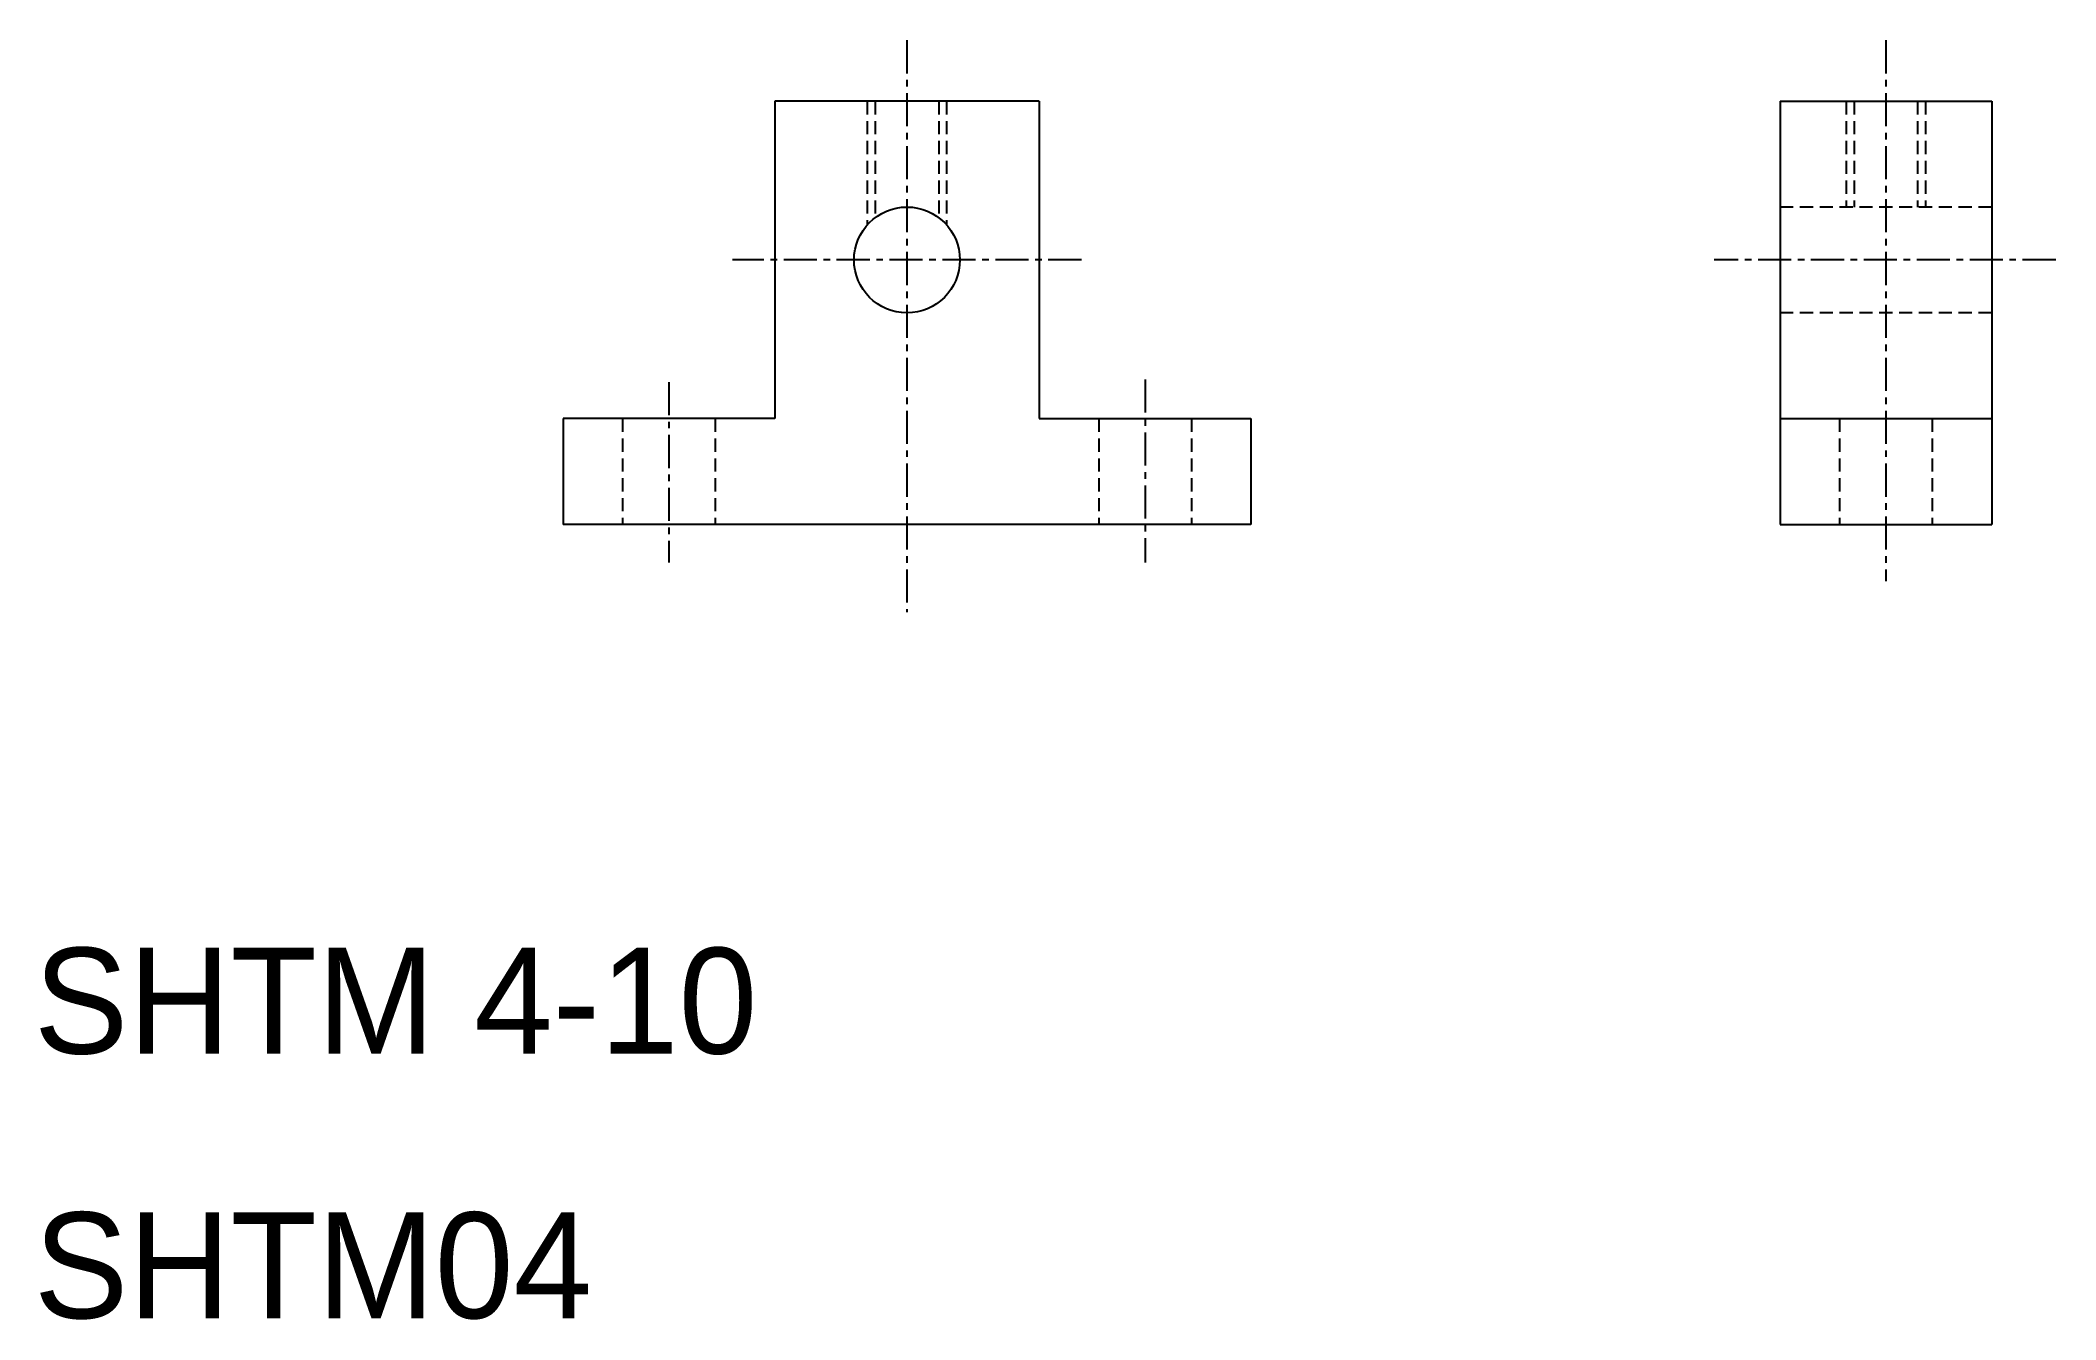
# Model space of a CAD drawing. Extents: x 10.2 to 86.4, y 9.9 to 58.3.
import ezdxf

# ---------------------------------------------------------------- set-up
doc = ezdxf.new("R2010")
doc.units = 0
doc.linetypes.add('CENTER', pattern=[2, 1.25, -0.25, 0.25, -0.25])
doc.linetypes.add('DASHED', pattern=[0.75, 0.5, -0.25])
doc.layers.get('0').update_dxf_attribs({"linetype": 'CONTINUOUS'})
doc.layers.add('CENTER', color=1, linetype='CENTER')

msp = doc.modelspace()

# ---------------------------------------------------------------- linework, layer by layer
at = {"color": 7, "linetype": 'CONTINUOUS'}
for p, q in [((38, 56), (38, 44)), ((48, 56), (38, 56)), ((48, 56), (48, 44)), ((76, 56), (76, 40)), ((76, 56), (84, 56)), ((84, 56), (84, 40)), ((30, 44), (30, 40)), ((38, 44), (30, 44)), ((48, 44), (56, 44)), ((56, 44), (56, 40)), ((76, 44), (84, 44)), ((30, 43), (30, 43)), ((30, 42), (30, 42)), ((56, 40), (30, 40)), ((76, 40), (84, 40))]:
    msp.add_line(p, q, dxfattribs=at)
at = {"color": 3, "linetype": 'DASHED'}
for p, q in [((41.5, 56), (41.5, 51.323)), ((41.8, 56), (41.8, 51.6)), ((44.2, 56), (44.2, 51.6)), ((44.5, 56), (44.5, 51.323)), ((78.5, 56), (78.5, 52)), ((78.8, 56), (78.8, 52)), ((81.2, 56), (81.2, 52)), ((81.5, 56), (81.5, 52)), ((84, 52), (76, 52)), ((84, 48), (76, 48)), ((32.25, 44), (32.25, 40)), ((35.75, 44), (35.75, 40)), ((50.25, 44), (50.25, 40)), ((53.75, 44), (53.75, 40)), ((78.25, 44), (78.25, 40)), ((81.75, 44), (81.75, 40))]:
    msp.add_line(p, q, dxfattribs=at)
at = {"color": 7, "linetype": 'CONTINUOUS'}
msp.add_circle((43, 50), 2, dxfattribs=at)
at = {"layer": 'CENTER', "color": 1, "linetype": 'CENTER'}
for p, q in [((43, 58.301), (43, 36.687)), ((80, 58.301), (80, 37.861)), ((49.593, 50), (36.407, 50)), ((86.419, 50), (73.507, 50)), ((34, 45.385), (34, 38.557)), ((52, 45.48), (52, 38.557))]:
    msp.add_line(p, q, dxfattribs=at)

# ---------------------------------------------------------------- texts
at = {"color": 7, "linetype": 'CONTINUOUS'}
for s, p in [('SHTM 4-10', (10, 20)), ('SHTM04', (10, 10))]:
    msp.add_text(s, height=4, dxfattribs=at).set_placement(p)

doc.saveas('drawing.dxf')
